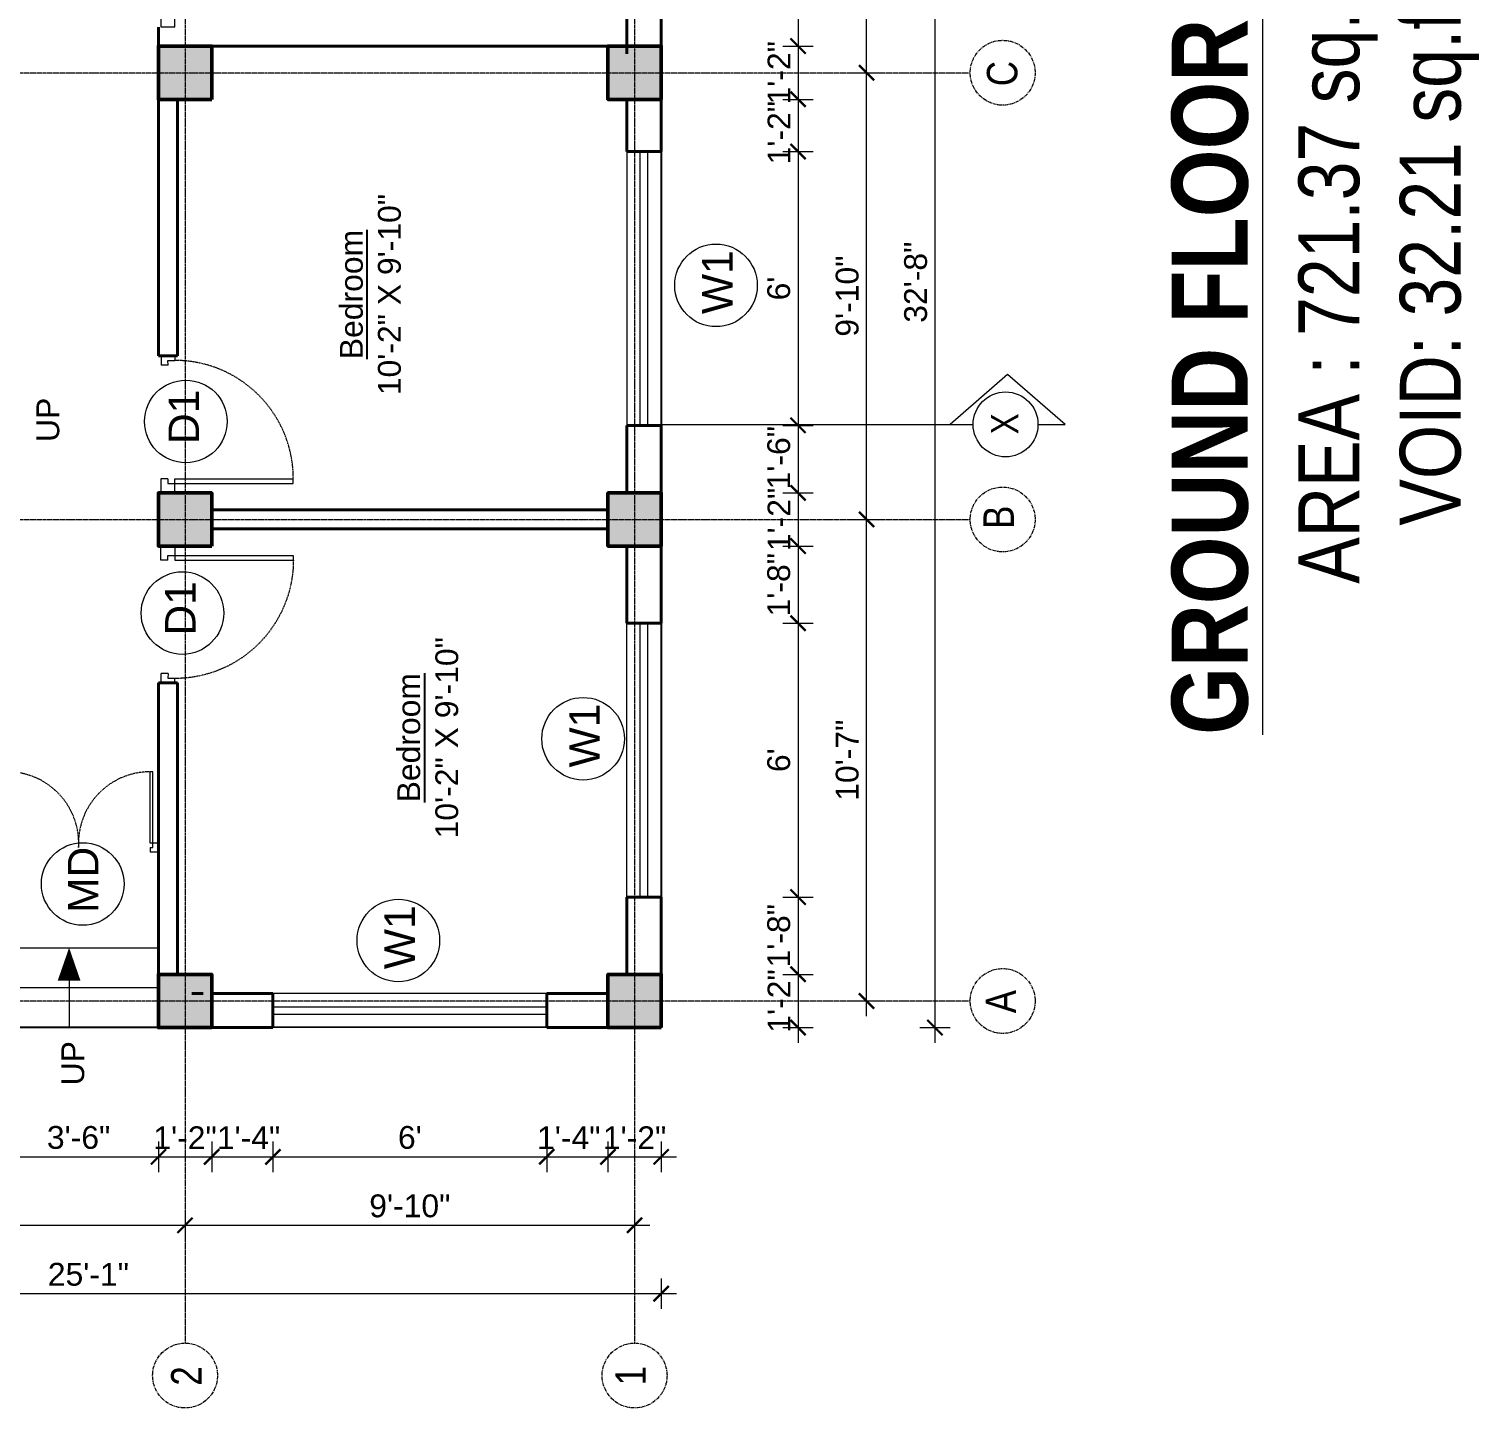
# Model space of a CAD drawing. Header units: inches. Extents: x 136316 to 155547, y -21384 to -17606.
# Drawn here: x 155166 to 155547.3, y -19939.1 to -19576.4 of the extents above; entities that cross this region are included whole.
import ezdxf

# ---------------------------------------------------------------- set-up
doc = ezdxf.new("R2010")
doc.units = ezdxf.units.IN
doc.header["$LTSCALE"] = 0.5
doc.header["$MEASUREMENT"] = 0
doc.header["$PDMODE"] = 66
doc.linetypes.add('CENTER', pattern=[2, 1.25, -0.25, 0.25, -0.25])
doc.linetypes.add('HIDDEN', pattern=[0.375, 0.25, -0.125])
for name, color, linetype, lineweight in [('Annotate-Lite.w', 177, 'Continuous', 9), ('Annotations-Bold.w', 177, 'Continuous', 13), ('C-COLUMN', 1, 'Continuous', 50), ('DIM 1-100', 4, 'Continuous', 13), ('Door-Window.w', 4, 'Continuous', 15), ('stair', 132, 'Continuous', 13), ('TEXT', 220, 'Continuous', 9), ('Text-100.w', 254, 'Continuous', 9), ('wall', 1, 'Continuous', 40), ('window', 4, 'Continuous', 13)]:
    doc.layers.add(name, color=color, linetype=linetype, lineweight=lineweight)
doc.styles.add('ARAIL', font='ARIALN.TTF')
doc.styles.add('arial', font='arial.ttf')
doc.styles.add('arial.', font='arial.ttf')
doc.styles.add('gaurav', font='arial.ttf')
doc.styles.get("Standard").update_dxf_attribs({"font": 'arial.ttf'})
doc.dimstyles.new('1 by 96', dxfattribs={"dimtxt": 6, "dimasz": 4, "dimexe": 4, "dimexo": 4, "dimgap": 2, "dimtad": 1, "dimdec": 0, "dimzin": 0, "dimdsep": 46, "dimlunit": 4, "dimtxsty": 'Standard', "dimblk": 'ARCHTICK', "dimcen": 0, "dimdle": 4, "dimadec": 0, "dimazin": 0, "dimtfac": 1, "dimtdec": 0, "dimtix": 1, "dimtofl": 0, "dimtmove": 1, "dimatfit": 3, "dimldrblk": 'ARCHTICK', "dimfxl": 4, "dimfxlon": 1, "dimtolj": 1, "dimtzin": 0, "dimlwd": -1, "dimlwe": -1, "dimarcsym": 0})

# ---------------------------------------------------------------- blocks, each defined once
blk = doc.blocks.new('FDFDRE')
at = {"ltscale": 3}
for p, q in [((165701.11, -58637.82), (165701.1, -58641.5)), ((165701.1, -58641.5), (165703.55, -58641.5)), ((165704.78, -58637.83), (165701.11, -58637.82)), ((165703.55, -58641.5), (165703.53, -58672.63)), ((165704.78, -58639.66), (165703.55, -58639.66)), ((165703.55, -58639.66), (165703.55, -58641.5)), ((165703.55, -58641.5), (165704.78, -58641.5)), ((165704.78, -58641.5), (165704.76, -58672.65)), ((165704.78, -58639.66), (165704.78, -58637.83)), ((165766.98, -58637.83), (165770.65, -58637.82)), ((165766.98, -58639.66), (165766.98, -58637.83)), ((165766.98, -58639.66), (165768.2, -58639.66)), ((165766.98, -58641.5), (165767, -58672.65)), ((165768.2, -58641.5), (165766.98, -58641.5)), ((165768.2, -58639.66), (165768.2, -58641.5)), ((165770.65, -58641.5), (165768.2, -58641.5)), ((165768.2, -58641.5), (165768.22, -58672.63)), ((165770.65, -58637.82), (165770.65, -58641.5)), ((165703.53, -58672.63), (165704.76, -58672.65)), ((165768.22, -58672.63), (165767, -58672.65))]:
    blk.add_line(p, q, dxfattribs=at)
at = {"layer": 'Door-Window.w', "color": 9, "linetype": 'HIDDEN', "lineweight": 18}
for centre, start, end in [((165704.78, -58641.5), 269.96183, 3.38353), ((165766.98, -58641.5), 176.61647, 270.03817)]:
    blk.add_arc(centre, 31.16, start, end, dxfattribs=at)
blk = doc.blocks.new('3-0')
at = {"ltscale": 3}
for p, q in [((11063.05, 10097.68), (11065.97, 10099.9)), ((11063.05, 10097.68), (11064.53, 10095.73)), ((11065.25, 10097.81), (11066.71, 10098.92)), ((11065.99, 10096.84), (11065.25, 10097.81)), ((11065.97, 10099.9), (11066.71, 10098.92)), ((11065.99, 10096.84), (11064.53, 10095.73)), ((11085.5, 10074.13), (11110.32, 10092.96)), ((11086.24, 10073.15), (11111.05, 10091.97)), ((11111.05, 10091.97), (11110.32, 10092.96)), ((11086.24, 10073.15), (11085.5, 10074.13)), ((11084.04, 10073.02), (11082.57, 10071.91)), ((11082.57, 10071.91), (11084.79, 10068.98)), ((11084.04, 10073.02), (11084.78, 10072.04)), ((11084.78, 10072.04), (11086.24, 10073.15)), ((11084.79, 10068.98), (11087.72, 10071.2)), ((11087.72, 10071.2), (11086.24, 10073.15))]:
    blk.add_line(p, q, dxfattribs=at)
at = {"layer": 'Door-Window.w', "color": 9, "linetype": 'HIDDEN', "lineweight": 18}
blk.add_arc((11085.5, 10074.13), 31.16, 37.1906, 127.1465, dxfattribs=at)
blk = doc.blocks.new('_ArchTick')
at = {"color": 0, "linetype": 'ByBlock', "const_width": 0.15}
blk.add_lwpolyline([(-0.5, -0.5), (0.5, 0.5)], dxfattribs=at)
blk = doc.blocks.new('*D1026')
at = {"layer": 'Defpoints', "color": 0, "transparency": 16777216}
for p in [(155332.26, -19556.91), (155332.26, -19580.89), (155368.26, -19580.89)]:
    blk.add_point(p, dxfattribs=at)
at = {"layer": 'DIM 1-100', "color": 0, "transparency": 16777216}
for p, q in [((155368.26, -19552.91), (155368.26, -19584.89)), ((155364.26, -19556.91), (155372.26, -19556.91)), ((155364.26, -19580.89), (155372.26, -19580.89))]:
    blk.add_line(p, q, dxfattribs=at)
at = {"layer": 'DIM 1-100', "color": 0, "transparency": 16777216, "xscale": 4, "yscale": 4, "zscale": 4}
for p, rotation in [((155368.26, -19556.91), 90), ((155368.26, -19580.89), 270)]:
    blk.add_blockref('_ArchTick', p, dxfattribs=dict(at, rotation=rotation))
at = {"layer": 'DIM 1-100', "color": 0, "transparency": 16777216, "insert": (155363.25, -19568.9), "char_height": 6, "attachment_point": 5, "rotation": 90}
blk.add_mtext("\\A1;2'", dxfattribs=at)
blk = doc.blocks.new('*D1027')
at = {"layer": 'Defpoints', "color": 0, "transparency": 16777216}
for p in [(155332.26, -19580.89), (155332.26, -19594.89), (155368.26, -19594.89)]:
    blk.add_point(p, dxfattribs=at)
at = {"layer": 'DIM 1-100', "color": 0, "transparency": 16777216}
for p, q in [((155368.26, -19576.89), (155368.26, -19598.89)), ((155364.26, -19580.89), (155372.26, -19580.89)), ((155364.26, -19594.89), (155372.26, -19594.89))]:
    blk.add_line(p, q, dxfattribs=at)
at = {"layer": 'DIM 1-100', "color": 0, "transparency": 16777216, "xscale": 4, "yscale": 4, "zscale": 4}
for p, rotation in [((155368.26, -19580.89), 90), ((155368.26, -19594.89), 270)]:
    blk.add_blockref('_ArchTick', p, dxfattribs=dict(at, rotation=rotation))
at = {"layer": 'DIM 1-100', "color": 0, "transparency": 16777216, "insert": (155363.25, -19587.89), "char_height": 6, "attachment_point": 5, "rotation": 90}
blk.add_mtext('\\A1;1\'-2"', dxfattribs=at)
blk = doc.blocks.new('*D1028')
at = {"layer": 'Defpoints', "color": 0, "transparency": 16777216}
for p in [(155332.26, -19594.89), (155332.26, -19608.64), (155368.26, -19608.64)]:
    blk.add_point(p, dxfattribs=at)
at = {"layer": 'DIM 1-100', "color": 0, "transparency": 16777216}
for p, q in [((155368.26, -19590.89), (155368.26, -19612.64)), ((155364.26, -19594.89), (155372.26, -19594.89)), ((155364.26, -19608.64), (155372.26, -19608.64))]:
    blk.add_line(p, q, dxfattribs=at)
at = {"layer": 'DIM 1-100', "color": 0, "transparency": 16777216, "xscale": 4, "yscale": 4, "zscale": 4}
for p, rotation in [((155368.26, -19594.89), 90), ((155368.26, -19608.64), 270)]:
    blk.add_blockref('_ArchTick', p, dxfattribs=dict(at, rotation=rotation))
at = {"layer": 'DIM 1-100', "color": 0, "transparency": 16777216, "insert": (155363.25, -19603.65), "char_height": 6, "attachment_point": 5, "rotation": 90}
blk.add_mtext('\\A1;1\'-2"', dxfattribs=at)
blk = doc.blocks.new('*D1029')
at = {"layer": 'Defpoints', "color": 0, "transparency": 16777216}
for p in [(155332.26, -19608.64), (155332.26, -19680.64), (155368.26, -19680.64)]:
    blk.add_point(p, dxfattribs=at)
at = {"layer": 'DIM 1-100', "color": 0, "transparency": 16777216}
for p, q in [((155368.26, -19604.64), (155368.26, -19684.64)), ((155364.26, -19608.64), (155372.26, -19608.64)), ((155364.26, -19680.64), (155372.26, -19680.64))]:
    blk.add_line(p, q, dxfattribs=at)
at = {"layer": 'DIM 1-100', "color": 0, "transparency": 16777216, "xscale": 4, "yscale": 4, "zscale": 4}
for p, rotation in [((155368.26, -19608.64), 90), ((155368.26, -19680.64), 270)]:
    blk.add_blockref('_ArchTick', p, dxfattribs=dict(at, rotation=rotation))
at = {"layer": 'DIM 1-100', "color": 0, "transparency": 16777216, "insert": (155363.2, -19644.64), "char_height": 6, "attachment_point": 5, "rotation": 90}
blk.add_mtext("\\A1;6'", dxfattribs=at)
blk = doc.blocks.new('*D929')
at = {"layer": 'Defpoints', "color": 0, "transparency": 16777216}
for p in [(155332.26, -19680.64), (155332.26, -19698.39), (155368.26, -19698.39)]:
    blk.add_point(p, dxfattribs=at)
at = {"layer": 'DIM 1-100', "color": 0, "transparency": 16777216}
for p, q in [((155368.26, -19676.64), (155368.26, -19702.39)), ((155364.26, -19680.64), (155372.26, -19680.64)), ((155364.26, -19698.39), (155372.26, -19698.39))]:
    blk.add_line(p, q, dxfattribs=at)
at = {"layer": 'DIM 1-100', "color": 0, "transparency": 16777216, "xscale": 4, "yscale": 4, "zscale": 4}
for p, rotation in [((155368.26, -19680.64), 90), ((155368.26, -19698.39), 270)]:
    blk.add_blockref('_ArchTick', p, dxfattribs=dict(at, rotation=rotation))
at = {"layer": 'DIM 1-100', "color": 0, "transparency": 16777216, "insert": (155363.2, -19689.14), "char_height": 6, "attachment_point": 5, "rotation": 90}
blk.add_mtext('\\A1;1\'-6"', dxfattribs=at)
blk = doc.blocks.new('*D1030')
at = {"layer": 'Defpoints', "color": 0, "transparency": 16777216}
for p in [(155332.26, -19698.39), (155332.26, -19712.39), (155368.26, -19712.39)]:
    blk.add_point(p, dxfattribs=at)
at = {"layer": 'DIM 1-100', "color": 0, "transparency": 16777216}
for p, q in [((155368.26, -19694.39), (155368.26, -19716.39)), ((155364.26, -19698.39), (155372.26, -19698.39)), ((155364.26, -19712.39), (155372.26, -19712.39))]:
    blk.add_line(p, q, dxfattribs=at)
at = {"layer": 'DIM 1-100', "color": 0, "transparency": 16777216, "xscale": 4, "yscale": 4, "zscale": 4}
for p, rotation in [((155368.26, -19698.39), 90), ((155368.26, -19712.39), 270)]:
    blk.add_blockref('_ArchTick', p, dxfattribs=dict(at, rotation=rotation))
at = {"layer": 'DIM 1-100', "color": 0, "transparency": 16777216, "insert": (155363.25, -19705.39), "char_height": 6, "attachment_point": 5, "rotation": 90}
blk.add_mtext('\\A1;1\'-2"', dxfattribs=at)
blk = doc.blocks.new('*D1031')
at = {"layer": 'Defpoints', "color": 0, "transparency": 16777216}
for p in [(155332.26, -19712.39), (155332.26, -19732.71), (155368.26, -19732.71)]:
    blk.add_point(p, dxfattribs=at)
at = {"layer": 'DIM 1-100', "color": 0, "transparency": 16777216}
for p, q in [((155368.26, -19708.39), (155368.26, -19736.71)), ((155364.26, -19712.39), (155372.26, -19712.39)), ((155364.26, -19732.71), (155372.26, -19732.71))]:
    blk.add_line(p, q, dxfattribs=at)
at = {"layer": 'DIM 1-100', "color": 0, "transparency": 16777216, "xscale": 4, "yscale": 4, "zscale": 4}
for p, rotation in [((155368.26, -19712.39), 90), ((155368.26, -19732.71), 270)]:
    blk.add_blockref('_ArchTick', p, dxfattribs=dict(at, rotation=rotation))
at = {"layer": 'DIM 1-100', "color": 0, "transparency": 16777216, "insert": (155363.2, -19722.55), "char_height": 6, "attachment_point": 5, "rotation": 90}
blk.add_mtext('\\A1;1\'-8"', dxfattribs=at)
blk = doc.blocks.new('*D1032')
at = {"layer": 'Defpoints', "color": 0, "transparency": 16777216}
for p in [(155332.26, -19732.71), (155332.26, -19804.71), (155368.26, -19804.71)]:
    blk.add_point(p, dxfattribs=at)
at = {"layer": 'DIM 1-100', "color": 0, "transparency": 16777216}
for p, q in [((155368.26, -19728.71), (155368.26, -19808.71)), ((155364.26, -19732.71), (155372.26, -19732.71)), ((155364.26, -19804.71), (155372.26, -19804.71))]:
    blk.add_line(p, q, dxfattribs=at)
at = {"layer": 'DIM 1-100', "color": 0, "transparency": 16777216, "xscale": 4, "yscale": 4, "zscale": 4}
for p, rotation in [((155368.26, -19732.71), 90), ((155368.26, -19804.71), 270)]:
    blk.add_blockref('_ArchTick', p, dxfattribs=dict(at, rotation=rotation))
at = {"layer": 'DIM 1-100', "color": 0, "transparency": 16777216, "insert": (155363.2, -19768.71), "char_height": 6, "attachment_point": 5, "rotation": 90}
blk.add_mtext("\\A1;6'", dxfattribs=at)
blk = doc.blocks.new('*D1033')
at = {"layer": 'Defpoints', "color": 0, "transparency": 16777216}
for p in [(155332.26, -19804.71), (155332.26, -19825.04), (155368.26, -19825.04)]:
    blk.add_point(p, dxfattribs=at)
at = {"layer": 'DIM 1-100', "color": 0, "transparency": 16777216}
for p, q in [((155368.26, -19800.71), (155368.26, -19829.04)), ((155364.26, -19804.71), (155372.26, -19804.71)), ((155364.26, -19825.04), (155372.26, -19825.04))]:
    blk.add_line(p, q, dxfattribs=at)
at = {"layer": 'DIM 1-100', "color": 0, "transparency": 16777216, "xscale": 4, "yscale": 4, "zscale": 4}
for p, rotation in [((155368.26, -19804.71), 90), ((155368.26, -19825.04), 270)]:
    blk.add_blockref('_ArchTick', p, dxfattribs=dict(at, rotation=rotation))
at = {"layer": 'DIM 1-100', "color": 0, "transparency": 16777216, "insert": (155363.2, -19814.87), "char_height": 6, "attachment_point": 5, "rotation": 90}
blk.add_mtext('\\A1;1\'-8"', dxfattribs=at)
blk = doc.blocks.new('*D930')
at = {"layer": 'Defpoints', "color": 0, "transparency": 16777216}
for p in [(155332.26, -19825.04), (155332.26, -19839.04), (155368.26, -19839.04)]:
    blk.add_point(p, dxfattribs=at)
at = {"layer": 'DIM 1-100', "color": 0, "transparency": 16777216}
for p, q in [((155368.26, -19821.04), (155368.26, -19843.04)), ((155364.26, -19825.04), (155372.26, -19825.04)), ((155364.26, -19839.04), (155372.26, -19839.04))]:
    blk.add_line(p, q, dxfattribs=at)
at = {"layer": 'DIM 1-100', "color": 0, "transparency": 16777216, "xscale": 4, "yscale": 4, "zscale": 4}
for p, rotation in [((155368.26, -19825.04), 90), ((155368.26, -19839.04), 270)]:
    blk.add_blockref('_ArchTick', p, dxfattribs=dict(at, rotation=rotation))
at = {"layer": 'DIM 1-100', "color": 0, "transparency": 16777216, "insert": (155363.25, -19832.04), "char_height": 6, "attachment_point": 5, "rotation": 90}
blk.add_mtext('\\A1;1\'-2"', dxfattribs=at)
blk = doc.blocks.new('*D1034')
at = {"layer": 'Defpoints', "color": 0, "transparency": 16777216}
for p in [(155332.26, -19705.39), (155386.26, -19705.39), (155332.26, -19832.04)]:
    blk.add_point(p, dxfattribs=at)
at = {"layer": 'DIM 1-100', "color": 0, "transparency": 16777216}
for p, q in [((155386.26, -19836.04), (155386.26, -19701.39)), ((155382.26, -19705.39), (155390.26, -19705.39)), ((155382.26, -19832.04), (155390.26, -19832.04))]:
    blk.add_line(p, q, dxfattribs=at)
at = {"layer": 'DIM 1-100', "color": 0, "transparency": 16777216, "xscale": 4, "yscale": 4, "zscale": 4}
for p, rotation in [((155386.26, -19705.39), 90), ((155386.26, -19832.04), 270)]:
    blk.add_blockref('_ArchTick', p, dxfattribs=dict(at, rotation=rotation))
at = {"layer": 'DIM 1-100', "color": 0, "transparency": 16777216, "insert": (155381.2, -19768.71), "char_height": 6, "attachment_point": 5, "rotation": 90}
blk.add_mtext('\\A1;10\'-7"', dxfattribs=at)
blk = doc.blocks.new('*D1035')
at = {"layer": 'Defpoints', "color": 0, "transparency": 16777216}
for p in [(155332.26, -19587.89), (155386.26, -19587.89), (155332.26, -19705.39)]:
    blk.add_point(p, dxfattribs=at)
at = {"layer": 'DIM 1-100', "color": 0, "transparency": 16777216}
for p, q in [((155386.26, -19709.39), (155386.26, -19583.89)), ((155382.26, -19587.89), (155390.26, -19587.89)), ((155382.26, -19705.39), (155390.26, -19705.39))]:
    blk.add_line(p, q, dxfattribs=at)
at = {"layer": 'DIM 1-100', "color": 0, "transparency": 16777216, "xscale": 4, "yscale": 4, "zscale": 4}
for p, rotation in [((155386.26, -19587.89), 90), ((155386.26, -19705.39), 270)]:
    blk.add_blockref('_ArchTick', p, dxfattribs=dict(at, rotation=rotation))
at = {"layer": 'DIM 1-100', "color": 0, "transparency": 16777216, "insert": (155381.2, -19646.64), "char_height": 6, "attachment_point": 5, "rotation": 90}
blk.add_mtext('\\A1;9\'-10"', dxfattribs=at)
blk = doc.blocks.new('*D931')
at = {"layer": 'Defpoints', "color": 0, "transparency": 16777216}
for p in [(155332.26, -19453.93), (155386.26, -19453.93), (155332.26, -19587.89)]:
    blk.add_point(p, dxfattribs=at)
at = {"layer": 'DIM 1-100', "color": 0, "transparency": 16777216}
for p, q in [((155386.26, -19591.89), (155386.26, -19449.93)), ((155382.26, -19453.93), (155390.26, -19453.93)), ((155382.26, -19587.89), (155390.26, -19587.89))]:
    blk.add_line(p, q, dxfattribs=at)
at = {"layer": 'DIM 1-100', "color": 0, "transparency": 16777216, "xscale": 4, "yscale": 4, "zscale": 4}
for p, rotation in [((155386.26, -19453.93), 90), ((155386.26, -19587.89), 270)]:
    blk.add_blockref('_ArchTick', p, dxfattribs=dict(at, rotation=rotation))
at = {"layer": 'DIM 1-100', "color": 0, "transparency": 16777216, "insert": (155381.25, -19520.91), "char_height": 6, "attachment_point": 5, "rotation": 90}
blk.add_mtext('\\A1;11\'-2"', dxfattribs=at)
blk = doc.blocks.new('*D932')
at = {"layer": 'Defpoints', "color": 0, "transparency": 16777216}
for p in [(155332.26, -19446.93), (155332.26, -19839.04), (155404.26, -19839.04)]:
    blk.add_point(p, dxfattribs=at)
at = {"layer": 'DIM 1-100', "color": 0, "transparency": 16777216}
for p, q in [((155404.26, -19442.93), (155404.26, -19843.04)), ((155400.26, -19446.93), (155408.26, -19446.93)), ((155400.26, -19839.04), (155408.26, -19839.04))]:
    blk.add_line(p, q, dxfattribs=at)
at = {"layer": 'DIM 1-100', "color": 0, "transparency": 16777216, "xscale": 4, "yscale": 4, "zscale": 4}
for p, rotation in [((155404.26, -19446.93), 90), ((155404.26, -19839.04), 270)]:
    blk.add_blockref('_ArchTick', p, dxfattribs=dict(at, rotation=rotation))
at = {"layer": 'DIM 1-100', "color": 0, "transparency": 16777216, "insert": (155399.2, -19642.98), "char_height": 6, "attachment_point": 5, "rotation": 90}
blk.add_mtext('\\A1;32\'-8"', dxfattribs=at)
blk = doc.blocks.new('*D1081')
at = {"layer": 'Defpoints', "color": 0, "transparency": 16777216}
for p in [(155158.03, -19792.8), (155200.03, -19839.04), (155200.03, -19873.04)]:
    blk.add_point(p, dxfattribs=at)
at = {"layer": 'DIM 1-100', "color": 0, "transparency": 16777216}
for p, q in [((155158.03, -19869.04), (155158.03, -19877.04)), ((155200.03, -19869.04), (155200.03, -19877.04)), ((155154.03, -19873.04), (155204.03, -19873.04))]:
    blk.add_line(p, q, dxfattribs=at)
at = {"layer": 'DIM 1-100', "color": 0, "transparency": 16777216, "xscale": 4, "yscale": 4, "zscale": 4, "rotation": 180}
blk.add_blockref('_ArchTick', (155158.03, -19873.04), dxfattribs=at)
at = {"layer": 'DIM 1-100', "color": 0, "transparency": 16777216, "xscale": 4, "yscale": 4, "zscale": 4}
blk.add_blockref('_ArchTick', (155200.03, -19873.04), dxfattribs=at)
at = {"layer": 'DIM 1-100', "color": 0, "transparency": 16777216, "insert": (155179.03, -19867.97), "char_height": 6, "attachment_point": 5}
blk.add_mtext('\\A1;3\'-6"', dxfattribs=at)
blk = doc.blocks.new('*D1082')
at = {"layer": 'Defpoints', "color": 0, "transparency": 16777216}
for p in [(155200.03, -19839.04), (155214.03, -19839.04), (155214.03, -19873.04)]:
    blk.add_point(p, dxfattribs=at)
at = {"layer": 'DIM 1-100', "color": 0, "transparency": 16777216}
for p, q in [((155200.03, -19869.04), (155200.03, -19877.04)), ((155214.03, -19869.04), (155214.03, -19877.04)), ((155196.03, -19873.04), (155218.03, -19873.04))]:
    blk.add_line(p, q, dxfattribs=at)
at = {"layer": 'DIM 1-100', "color": 0, "transparency": 16777216, "xscale": 4, "yscale": 4, "zscale": 4, "rotation": 180}
blk.add_blockref('_ArchTick', (155200.03, -19873.04), dxfattribs=at)
at = {"layer": 'DIM 1-100', "color": 0, "transparency": 16777216, "xscale": 4, "yscale": 4, "zscale": 4}
blk.add_blockref('_ArchTick', (155214.03, -19873.04), dxfattribs=at)
at = {"layer": 'DIM 1-100', "color": 0, "transparency": 16777216, "insert": (155207.03, -19868.02), "char_height": 6, "attachment_point": 5}
blk.add_mtext('\\A1;1\'-2"', dxfattribs=at)
blk = doc.blocks.new('*D1083')
at = {"layer": 'Defpoints', "color": 0, "transparency": 16777216}
for p in [(155214.03, -19839.04), (155230.15, -19839.04), (155230.15, -19873.04)]:
    blk.add_point(p, dxfattribs=at)
at = {"layer": 'DIM 1-100', "color": 0, "transparency": 16777216}
for p, q in [((155214.03, -19869.04), (155214.03, -19877.04)), ((155230.15, -19869.04), (155230.15, -19877.04)), ((155210.03, -19873.04), (155234.15, -19873.04))]:
    blk.add_line(p, q, dxfattribs=at)
at = {"layer": 'DIM 1-100', "color": 0, "transparency": 16777216, "xscale": 4, "yscale": 4, "zscale": 4, "rotation": 180}
blk.add_blockref('_ArchTick', (155214.03, -19873.04), dxfattribs=at)
at = {"layer": 'DIM 1-100', "color": 0, "transparency": 16777216, "xscale": 4, "yscale": 4, "zscale": 4}
blk.add_blockref('_ArchTick', (155230.15, -19873.04), dxfattribs=at)
at = {"layer": 'DIM 1-100', "color": 0, "transparency": 16777216, "insert": (155223.73, -19868.02), "char_height": 6, "attachment_point": 5}
blk.add_mtext('\\A1;1\'-4"', dxfattribs=at)
blk = doc.blocks.new('*D974')
at = {"layer": 'Defpoints', "color": 0, "transparency": 16777216}
for p in [(155230.15, -19839.04), (155302.15, -19839.04), (155302.15, -19873.04)]:
    blk.add_point(p, dxfattribs=at)
at = {"layer": 'DIM 1-100', "color": 0, "transparency": 16777216}
for p, q in [((155230.15, -19869.04), (155230.15, -19877.04)), ((155302.15, -19869.04), (155302.15, -19877.04)), ((155226.15, -19873.04), (155306.15, -19873.04))]:
    blk.add_line(p, q, dxfattribs=at)
at = {"layer": 'DIM 1-100', "color": 0, "transparency": 16777216, "xscale": 4, "yscale": 4, "zscale": 4, "rotation": 180}
blk.add_blockref('_ArchTick', (155230.15, -19873.04), dxfattribs=at)
at = {"layer": 'DIM 1-100', "color": 0, "transparency": 16777216, "xscale": 4, "yscale": 4, "zscale": 4}
blk.add_blockref('_ArchTick', (155302.15, -19873.04), dxfattribs=at)
at = {"layer": 'DIM 1-100', "color": 0, "transparency": 16777216, "insert": (155266.15, -19867.97), "char_height": 6, "attachment_point": 5}
blk.add_mtext("\\A1;6'", dxfattribs=at)
blk = doc.blocks.new('*D1084')
at = {"layer": 'Defpoints', "color": 0, "transparency": 16777216}
for p in [(155302.15, -19839.04), (155318.26, -19839.04), (155318.26, -19873.04)]:
    blk.add_point(p, dxfattribs=at)
at = {"layer": 'DIM 1-100', "color": 0, "transparency": 16777216}
for p, q in [((155302.15, -19869.04), (155302.15, -19877.04)), ((155318.26, -19869.04), (155318.26, -19877.04)), ((155298.15, -19873.04), (155322.26, -19873.04))]:
    blk.add_line(p, q, dxfattribs=at)
at = {"layer": 'DIM 1-100', "color": 0, "transparency": 16777216, "xscale": 4, "yscale": 4, "zscale": 4, "rotation": 180}
blk.add_blockref('_ArchTick', (155302.15, -19873.04), dxfattribs=at)
at = {"layer": 'DIM 1-100', "color": 0, "transparency": 16777216, "xscale": 4, "yscale": 4, "zscale": 4}
blk.add_blockref('_ArchTick', (155318.26, -19873.04), dxfattribs=at)
at = {"layer": 'DIM 1-100', "color": 0, "transparency": 16777216, "insert": (155307.95, -19868.02), "char_height": 6, "attachment_point": 5}
blk.add_mtext('\\A1;1\'-4"', dxfattribs=at)
blk = doc.blocks.new('*D1085')
at = {"layer": 'Defpoints', "color": 0, "transparency": 16777216}
for p in [(155318.26, -19839.04), (155332.26, -19839.04), (155332.26, -19873.04)]:
    blk.add_point(p, dxfattribs=at)
at = {"layer": 'DIM 1-100', "color": 0, "transparency": 16777216}
for p, q in [((155318.26, -19869.04), (155318.26, -19877.04)), ((155332.26, -19869.04), (155332.26, -19877.04)), ((155314.26, -19873.04), (155336.26, -19873.04))]:
    blk.add_line(p, q, dxfattribs=at)
at = {"layer": 'DIM 1-100', "color": 0, "transparency": 16777216, "xscale": 4, "yscale": 4, "zscale": 4, "rotation": 180}
blk.add_blockref('_ArchTick', (155318.26, -19873.04), dxfattribs=at)
at = {"layer": 'DIM 1-100', "color": 0, "transparency": 16777216, "xscale": 4, "yscale": 4, "zscale": 4}
blk.add_blockref('_ArchTick', (155332.26, -19873.04), dxfattribs=at)
at = {"layer": 'DIM 1-100', "color": 0, "transparency": 16777216, "insert": (155325.26, -19868.02), "char_height": 6, "attachment_point": 5}
blk.add_mtext('\\A1;1\'-2"', dxfattribs=at)
blk = doc.blocks.new('*D1086')
at = {"layer": 'Defpoints', "color": 0, "transparency": 16777216}
for p in [(155037.97, -19838.96), (155207.03, -19839.04), (155207.03, -19891.04)]:
    blk.add_point(p, dxfattribs=at)
at = {"layer": 'DIM 1-100', "color": 0, "transparency": 16777216}
for p, q in [((155037.97, -19887.04), (155037.97, -19895.04)), ((155207.03, -19887.04), (155207.03, -19895.04)), ((155033.97, -19891.04), (155211.03, -19891.04))]:
    blk.add_line(p, q, dxfattribs=at)
at = {"layer": 'DIM 1-100', "color": 0, "transparency": 16777216, "xscale": 4, "yscale": 4, "zscale": 4, "rotation": 180}
blk.add_blockref('_ArchTick', (155037.97, -19891.04), dxfattribs=at)
at = {"layer": 'DIM 1-100', "color": 0, "transparency": 16777216, "xscale": 4, "yscale": 4, "zscale": 4}
blk.add_blockref('_ArchTick', (155207.03, -19891.04), dxfattribs=at)
at = {"layer": 'DIM 1-100', "color": 0, "transparency": 16777216, "insert": (155122.5, -19886.02), "char_height": 6, "attachment_point": 5}
blk.add_mtext('\\A1;14\'-1"', dxfattribs=at)
blk = doc.blocks.new('*D1087')
at = {"layer": 'Defpoints', "color": 0, "transparency": 16777216}
for p in [(155207.03, -19839.04), (155325.26, -19839.04), (155325.26, -19891.04)]:
    blk.add_point(p, dxfattribs=at)
at = {"layer": 'DIM 1-100', "color": 0, "transparency": 16777216}
for p, q in [((155207.03, -19887.04), (155207.03, -19895.04)), ((155325.26, -19887.04), (155325.26, -19895.04)), ((155203.03, -19891.04), (155329.26, -19891.04))]:
    blk.add_line(p, q, dxfattribs=at)
at = {"layer": 'DIM 1-100', "color": 0, "transparency": 16777216, "xscale": 4, "yscale": 4, "zscale": 4, "rotation": 180}
blk.add_blockref('_ArchTick', (155207.03, -19891.04), dxfattribs=at)
at = {"layer": 'DIM 1-100', "color": 0, "transparency": 16777216, "xscale": 4, "yscale": 4, "zscale": 4}
blk.add_blockref('_ArchTick', (155325.26, -19891.04), dxfattribs=at)
at = {"layer": 'DIM 1-100', "color": 0, "transparency": 16777216, "insert": (155266.15, -19885.97), "char_height": 6, "attachment_point": 5}
blk.add_mtext('\\A1;9\'-10"', dxfattribs=at)
blk = doc.blocks.new('*D975')
at = {"layer": 'Defpoints', "color": 0, "transparency": 16777216}
for p in [(155030.97, -19839.04), (155332.26, -19839.04), (155030.97, -19909.04)]:
    blk.add_point(p, dxfattribs=at)
at = {"layer": 'DIM 1-100', "color": 0, "transparency": 16777216}
for p, q in [((155030.97, -19905.04), (155030.97, -19913.04)), ((155332.26, -19905.04), (155332.26, -19913.04)), ((155336.26, -19909.04), (155026.97, -19909.04))]:
    blk.add_line(p, q, dxfattribs=at)
at = {"layer": 'DIM 1-100', "color": 0, "transparency": 16777216, "xscale": 4, "yscale": 4, "zscale": 4, "rotation": 180}
blk.add_blockref('_ArchTick', (155030.97, -19909.04), dxfattribs=at)
at = {"layer": 'DIM 1-100', "color": 0, "transparency": 16777216, "xscale": 4, "yscale": 4, "zscale": 4}
blk.add_blockref('_ArchTick', (155332.26, -19909.04), dxfattribs=at)
at = {"layer": 'DIM 1-100', "color": 0, "transparency": 16777216, "insert": (155181.61, -19903.97), "char_height": 6, "attachment_point": 5}
blk.add_mtext('\\A1;25\'-1"', dxfattribs=at)

msp = doc.modelspace()

# ---------------------------------------------------------------- hatches: boundary and pattern name
at = {"layer": 'C-COLUMN'}
h = msp.add_hatch(color=256, dxfattribs=at)
h.dxf.hatch_style = 1
h.paths.add_polyline_path([(155200.03, -19580.89), (155200.03, -19594.89), (155214.03, -19594.89), (155214.03, -19580.89)])
h = msp.add_hatch(color=256, dxfattribs=at)
h.dxf.hatch_style = 1
h.paths.add_polyline_path([(155318.26, -19580.89), (155318.26, -19594.89), (155332.26, -19594.89), (155332.26, -19580.89)])
h = msp.add_hatch(color=256, dxfattribs=at)
h.dxf.hatch_style = 1
h.paths.add_polyline_path([(155200.03, -19698.39), (155200.03, -19712.39), (155214.03, -19712.39), (155214.03, -19698.39)])
h = msp.add_hatch(color=256, dxfattribs=at)
h.dxf.hatch_style = 1
h.paths.add_polyline_path([(155318.26, -19698.39), (155318.26, -19712.39), (155332.26, -19712.39), (155332.26, -19698.39)])
h = msp.add_hatch(color=256, dxfattribs=at)
h.dxf.hatch_style = 1
h.paths.add_polyline_path([(155200.03, -19825.04), (155200.03, -19839.04), (155214.03, -19839.04), (155214.03, -19825.04)])
h = msp.add_hatch(color=256, dxfattribs=at)
h.dxf.hatch_style = 1
h.paths.add_polyline_path([(155318.26, -19825.04), (155318.26, -19839.04), (155332.26, -19839.04), (155332.26, -19825.04)])

# ---------------------------------------------------------------- linework, layer by layer
at = {"layer": 'Annotate-Lite.w', "ltscale": 0.005}
for centre in [(155346.67, -19643.82), (155207.23, -19679.62), (155206.34, -19730.01), (155311.72, -19763.07), (155180.11, -19801.27), (155263.13, -19816.13)]:
    msp.add_circle(centre, 10.86, dxfattribs=at)
at = {"layer": 'Annotations-Bold.w', "linetype": 'CENTER', "ltscale": 0.3}
for p, q in [((155207.03, -19361.81), (155207.03, -19922.03)), ((155325.26, -19361.81), (155325.26, -19922.03)), ((154966.78, -19587.89), (155413.53, -19587.89)), ((154966.78, -19705.39), (155413.53, -19705.39)), ((154966.78, -19832.04), (155413.53, -19832.04))]:
    msp.add_line(p, q, dxfattribs=at)
at = {"layer": 'Annotations-Bold.w', "linetype": 'CENTER', "ltscale": 1.5}
for centre in [(155422.07, -19587.89), (155422.07, -19705.39), (155422.07, -19832.04), (155207.03, -19930.57), (155325.26, -19930.57)]:
    msp.add_circle(centre, 8.53, dxfattribs=at)
at = {"layer": 'C-COLUMN'}
for points in [[(155214.03, -19594.89), (155214.03, -19580.89), (155200.03, -19580.89), (155200.03, -19594.89)], [(155332.26, -19594.89), (155332.26, -19580.89), (155318.26, -19580.89), (155318.26, -19594.89)], [(155214.03, -19712.39), (155214.03, -19698.39), (155200.03, -19698.39), (155200.03, -19712.39)], [(155332.26, -19712.39), (155332.26, -19698.39), (155318.26, -19698.39), (155318.26, -19712.39)], [(155214.03, -19839.04), (155214.03, -19825.04), (155200.03, -19825.04), (155200.03, -19839.04)], [(155332.26, -19839.04), (155332.26, -19825.04), (155318.26, -19825.04), (155318.26, -19839.04)]]:
    msp.add_lwpolyline(points, close=True, dxfattribs=at)
at = {"layer": 'Defpoints'}
msp.add_lwpolyline([(155089.5, -19437.35), (155332.26, -19446.93), (155332.26, -19839.04), (155028.87, -19838.93), (155089.5, -19437.35)], dxfattribs=at)
at = {"layer": 'DIM 1-100'}
msp.add_lwpolyline([(155176.53, -19826.71), (155176.53, -19839.04)], dxfattribs=at)
at = {"layer": 'stair', "linetype": 'ByBlock'}
for p, q in [((155153.03, -19818.04), (155200.03, -19818.04)), ((155153.03, -19828.54), (155200.03, -19828.54)), ((155153.03, -19839.04), (155200.03, -19839.04))]:
    msp.add_line(p, q, dxfattribs=at)
msp.add_lwpolyline([(155176.53, -19826.71, 6, 0, 0), (155176.53, -19818.04, 0, 0, 0)], format="xyseb", dxfattribs=at)
at = {"layer": 'TEXT'}
for points in [[(155431.36, -19680.39), (155438.5, -19680.39), (155423.36, -19667.3), (155408.22, -19680.39)], [(155332.26, -19680.39), (155414.29, -19680.39)]]:
    msp.add_lwpolyline(points, dxfattribs=at)
msp.add_circle((155422.83, -19680.39), 8.53, dxfattribs=at)
at = {"layer": 'wall'}
for p, q in [((155200.03, -19580.89), (155200.03, -19575.89)), ((155214.03, -19580.89), (155318.26, -19580.89)), ((155200.03, -19662.39), (155200.03, -19594.89)), ((155205.03, -19662.39), (155205.03, -19594.89)), ((155323.26, -19608.64), (155332.26, -19608.64)), ((155200.03, -19662.39), (155205.03, -19662.39)), ((155323.26, -19680.64), (155332.26, -19680.64)), ((155214.03, -19702.89), (155318.26, -19702.89)), ((155214.03, -19707.89), (155214.03, -19702.89)), ((155214.03, -19707.89), (155318.26, -19707.89)), ((155323.26, -19732.71), (155332.26, -19732.71)), ((155205.03, -19748.39), (155200.03, -19748.39)), ((155205.03, -19825.04), (155205.03, -19748.39)), ((155323.26, -19804.71), (155332.26, -19804.71)), ((155211.79, -19830.04), (155208.79, -19830.04)), ((155214.03, -19830.04), (155230.15, -19830.04)), ((155230.15, -19830.04), (155230.15, -19839.04)), ((155302.15, -19830.04), (155318.26, -19830.04)), ((155302.15, -19830.04), (155302.15, -19839.04)), ((155214.03, -19839.04), (155230.15, -19839.04)), ((155302.15, -19839.04), (155318.26, -19839.04))]:
    msp.add_line(p, q, dxfattribs=at)
for points in [[(155323.26, -19582.89), (155323.26, -19556.91)], [(155332.26, -19608.64), (155332.26, -19556.91)], [(155323.26, -19608.64), (155323.26, -19594.89)], [(155323.26, -19698.39), (155323.26, -19680.64)], [(155332.26, -19698.39), (155332.26, -19680.64)], [(155323.26, -19732.71), (155323.26, -19712.39)], [(155332.26, -19732.71), (155332.26, -19712.39)], [(155200.03, -19839.04), (155200.03, -19748.39)], [(155323.26, -19825.04), (155323.26, -19804.71)], [(155332.26, -19804.71), (155332.26, -19825.04)]]:
    msp.add_lwpolyline(points, dxfattribs=at)
at = {"layer": 'window'}
for p, q in [((155323.26, -19608.64), (155323.26, -19680.64)), ((155326.76, -19680.64), (155326.76, -19608.64)), ((155328.76, -19680.64), (155328.76, -19608.64)), ((155332.26, -19680.64), (155332.26, -19608.64)), ((155323.26, -19804.71), (155323.26, -19732.71)), ((155326.76, -19804.71), (155326.76, -19732.71)), ((155328.76, -19804.71), (155328.76, -19732.71)), ((155332.26, -19804.71), (155332.26, -19732.71)), ((155302.15, -19830.04), (155230.15, -19830.04)), ((155230.15, -19833.54), (155302.15, -19833.54)), ((155230.15, -19835.54), (155302.15, -19835.54)), ((155302.15, -19839.04), (155230.15, -19839.04))]:
    msp.add_line(p, q, dxfattribs=at)

# ---------------------------------------------------------------- block references
at = {"layer": 'Door-Window.w', "linetype": 'ByBlock'}
for p, xscale, yscale, zscale, rotation in [((140286.95, -20896.35), 0.9997910039624012, 0.9997910039624012, 0.9997910039624012, 322.8094047801953), ((140286.95, -21018.95), 0.9997910039624012, 0.9997910039624012, 0.9997910039624012, 322.8094047801953), ((140286.95, -18391.83), -0.9997910039624013, 0.9997910039624017, 0.9997910039624017, 217.1905952198047)]:
    msp.add_blockref('3-0', p, dxfattribs=dict(at, xscale=xscale, yscale=yscale, zscale=zscale, rotation=rotation))
at = {"layer": 'Door-Window.w', "ltscale": 0.005, "xscale": 0.6039383709985556, "yscale": 0.6039383709985556, "zscale": 0.6039383709985556, "rotation": 180}
msp.add_blockref('FDFDRE', (255273.29, -55206.43), dxfattribs=at)

# ---------------------------------------------------------------- texts
at = {"layer": 'Annotate-Lite.w', "ltscale": 0.005, "char_height": 8, "attachment_point": 1, "rotation": 90, "style": 'gaurav'}
for s, insert in [('W1', (155343.02, -19651.36)), ('D1', (155202.68, -19685.54)), ('D1', (155201.78, -19735.93)), ('W1', (155308.07, -19770.62)), ('MD', (155176.21, -19808.88)), ('W1', (155259.48, -19823.67))]:
    msp.add_mtext_dynamic_manual_height_columns(s, width=8, gutter_width=100, heights=[0], dxfattribs=dict(at, insert=insert))
at = {"layer": 'Annotations-Bold.w', "linetype": 'CENTER', "ltscale": 1.5, "char_height": 8, "attachment_point": 1, "rotation": 90, "style": 'ARAIL'}
for s, insert in [('C', (155417.93, -19591.42)), ('B', (155417.02, -19707.87)), ('A', (155417.61, -19835.27)), ('2', (155203.36, -19933.22)), ('1', (155320.21, -19933.12))]:
    msp.add_mtext_dynamic_manual_height_columns(s, width=6.5393, gutter_width=100, heights=[0], dxfattribs=dict(at, insert=insert))
at = {"layer": 'TEXT', "lineweight": -2, "char_height": 6, "width": 127.5059, "attachment_point": 5, "rotation": 90, "style": 'arial.'}
for s, insert in [('{\\LBedroom\\P}10\'-2" X 9\'-10"', (155255.81, -19646.23)), ('UP', (155170.98, -19679.19)), ('{\\LBedroom\\P}10\'-2" X 9\'-10"', (155270.9, -19762.8)), ('UP', (155177.54, -19848.42))]:
    msp.add_mtext(s, dxfattribs=dict(at, insert=insert))
at = {"layer": 'TEXT', "insert": (155418.99, -19682.98), "char_height": 7.2, "attachment_point": 1, "rotation": 90, "style": 'ARAIL'}
msp.add_mtext_dynamic_manual_height_columns('X', width=125.4648, gutter_width=90, heights=[0], dxfattribs=at)
at = {"layer": 'Text-100.w', "insert": (155466.51, -19636.7), "char_height": 20, "width": 569.1024, "attachment_point": 2, "rotation": 90, "style": 'arial'}
msp.add_mtext('\\A1;{\\fArial Narrow|b1|i0|c0|p34;\\L GROUND FLOOR PLAN\\P\\fArial Narrow|b0|i0|c0|p34;\\H0.8x;\\lAREA : 721.37 sq. ft.\\PVOID: 32.21 sq.ft}', dxfattribs=at)

# ---------------------------------------------------------------- dimensions: what is measured, and where the dimension line sits
at = {"layer": 'DIM 1-100'}
for base, p1, p2, angle, picture, middle in [((155404.26, -19839.04), (155332.26, -19446.93), (155332.26, -19839.04), 90, '*D932', (155399.2, -19642.98)), ((155386.26, -19453.93), (155332.26, -19587.89), (155332.26, -19453.93), 90, '*D931', (155381.25, -19520.91)), ((155368.26, -19580.89), (155332.26, -19556.91), (155332.26, -19580.89), 90, '*D1026', (155363.25, -19568.9)), ((155386.2633498, -19587.88531076), (155332.2633498, -19705.38531076), (155332.2633498, -19587.88531076), 90, '*D1035', (155381.19991188, -19646.63531076)), ((155368.26, -19680.64), (155332.26, -19608.64), (155332.26, -19680.64), 90, '*D1029', (155363.2, -19644.64)), ((155386.26, -19705.39), (155332.26, -19832.04), (155332.26, -19705.39), 90, '*D1034', (155381.2, -19768.71)), ((155368.26, -19732.71), (155332.26, -19712.39), (155332.26, -19732.71), 90, '*D1031', (155363.2, -19722.55)), ((155368.26, -19804.71), (155332.26, -19732.71), (155332.26, -19804.71), 90, '*D1032', (155363.2, -19768.71)), ((155200.03, -19873.04), (155158.03, -19792.8), (155200.03, -19839.04), 180, '*D1081', (155179.03, -19867.97)), ((155368.26, -19825.04), (155332.26, -19804.71), (155332.26, -19825.04), 90, '*D1033', (155363.2, -19814.87)), ((155030.97, -19909.04), (155332.26, -19839.04), (155030.97, -19839.04), 180, '*D975', (155181.61, -19903.97)), ((155207.03, -19891.04), (155037.97, -19838.96), (155207.03, -19839.04), 180, '*D1086', (155122.5, -19886.02)), ((155325.26, -19891.04), (155207.03, -19839.04), (155325.26, -19839.04), 180, '*D1087', (155266.15, -19885.97)), ((155302.15, -19873.04), (155230.15, -19839.04), (155302.15, -19839.04), 180, '*D974', (155266.15, -19867.97))]:
    dim = msp.add_linear_dim(base=base, p1=p1, p2=p2, angle=angle, dimstyle='1 by 96', dxfattribs=at)
    dim.commit()
    dim.dimension.update_dxf_attribs({"geometry": picture, "text_midpoint": middle})
for base, p1, p2, angle, picture, middle in [((155368.26, -19594.89), (155332.26, -19580.89), (155332.26, -19594.89), 90, '*D1027', (155368.26, -19587.89)), ((155368.26, -19608.64), (155332.26, -19594.89), (155332.26, -19608.64), 90, '*D1028', (155368.26, -19603.65)), ((155368.26, -19698.39), (155332.26, -19680.64), (155332.26, -19698.39), 90, '*D929', (155368.26, -19689.14)), ((155368.26, -19712.39), (155332.26, -19698.39), (155332.26, -19712.39), 90, '*D1030', (155368.26, -19705.39)), ((155368.26, -19839.04), (155332.26, -19825.04), (155332.26, -19839.04), 90, '*D930', (155368.26, -19832.04)), ((155214.03, -19873.04), (155200.03, -19839.04), (155214.03, -19839.04), 180, '*D1082', (155207.03, -19873.04)), ((155230.15, -19873.04), (155214.03, -19839.04), (155230.15, -19839.04), 180, '*D1083', (155223.73, -19873.04)), ((155318.26, -19873.04), (155302.15, -19839.04), (155318.26, -19839.04), 180, '*D1084', (155307.95, -19873.04)), ((155332.26, -19873.04), (155318.26, -19839.04), (155332.26, -19839.04), 180, '*D1085', (155325.26, -19873.04))]:
    dim = msp.add_linear_dim(base=base, p1=p1, p2=p2, angle=angle, dimstyle='1 by 96', dxfattribs=at)
    dim.commit()
    dim.dimension.update_dxf_attribs({"geometry": picture, "text_midpoint": middle, "dimtype": 160})

doc.saveas('drawing.dxf')
